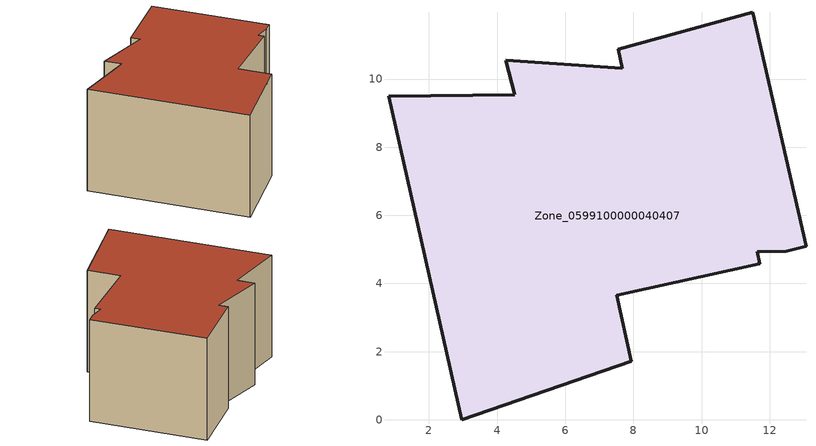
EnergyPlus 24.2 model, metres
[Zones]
Zone_0599100000040407
 floor ground (C_G): 7.68,10.32 7.55,10.87 11.5,11.96 13.07,5.09 12.49,4.94 11.63,4.93 11.71,4.58 7.5,3.66 7.93,1.72 2.96,0 0.81,9.5 4.51,9.54 4.26,10.55 z0
 wall outside (C_F): 11.5,11.96 7.55,10.87 7.68,10.32 4.26,10.55 4.51,9.54 0.81,9.5 2.96,0 7.93,1.72 7.5,3.66 11.71,4.58 11.63,4.93 12.49,4.94 13.07,5.09 11.5,11.96 z0:6.43
 roof outside (C_R): 7.55,10.87 7.68,10.32 4.26,10.55 4.51,9.54 0.81,9.5 2.96,0 7.93,1.72 7.5,3.66 11.71,4.58 11.63,4.93 12.49,4.94 13.07,5.09 11.5,11.96 z6.43
[BUILDING]
Pand.0599100000040407: North Axis=0; Terrain=City; Loads Convergence Tolerance Value=0.04; Temperature Convergence Tolerance Value=0.4; Solar Distribution=FullExterior; Maximum Number of Warmup Days=25; Minimum Number of Warmup Days=1
[Site:Location]
Rotterdam.The.Hague.AP_ZH_NLD Design_Conditions: Latitude=51.96; Longitude=4.45; Time Zone=1; Elevation=-4.5
[SITE:GROUNDTEMPERATURE:BUILDINGSURFACE]
18, 18, 18, 18, 18, 18, 18, 18, 18, 18, 18, 18
[MATERIAL] Thermal Absorptance=0.9; Solar Absorptance=0.7; Visible Absorptance=0.7
Name | Roughness | Thickness | Conductivity | Density | Specific Heat
G.TC.1946 | MediumSmooth | 0.15 | 1 | 540 | 1210
F.TC.1946 | Rough | 0.3 | 0.857143 | 1920 | 840
R.TC.1946 | MediumRough | 0.2 | 0.909091 | 1500 | 1000
[CONSTRUCTION]
C_G: G.TC.1946
C_F: F.TC.1946
C_R: R.TC.1946
[ZONE]
Zone_0599100000040407: Type=1; Multiplier=1; Ceiling Height=Autocalculate; Volume=Autocalculate; Floor Area=autocalculate; Part of Total Floor Area=Yes
[ZONEINFILTRATION:DESIGNFLOWRATE]
Infil_Zone_0599100000040407: Zone or ZoneList or Space or SpaceList=Zone_0599100000040407; Schedule=AlwaysOn; Design Flow Rate Calculation Method=Flow/Area; Flow Rate per Floor Area=0.003; Constant Term Coefficient=1; Temperature Term Coefficient=0; Velocity Term Coefficient=0; Velocity Squared Term Coefficient=0
[HVACTEMPLATE:ZONE:IDEALLOADSAIRSYSTEM]
Zone_0599100000040407: Maximum Heating Supply Air Temperature=50; Minimum Cooling Supply Air Temperature=13; Maximum Heating Supply Air Humidity Ratio=0.0156; Minimum Cooling Supply Air Humidity Ratio=0.0077; Heating Limit=NoLimit; Cooling Limit=NoLimit; Dehumidification Control Type=ConstantSensibleHeatRatio; Cooling Sensible Heat Ratio=0.7; Dehumidification Setpoint=60; Humidification Control Type=None; Humidification Setpoint=30; Outdoor Air Method=None; Outdoor Air Flow Rate per Person=0.00944; Outdoor Air Flow Rate per Zone Floor Area=0; Outdoor Air Flow Rate per Zone=0; Demand Controlled Ventilation Type=None; Outdoor Air Economizer Type=NoEconomizer; Heat Recovery Type=None; Sensible Heat Recovery Effectiveness=0.7; Latent Heat Recovery Effectiveness=0.65
[ZONECONTROL:THERMOSTAT]
ThermostatControl_Zone_0599100000040407: Zone or ZoneList=Zone_0599100000040407; Control Type Schedule=DualSetpointControlType; Control 1=Thermostat_Zone_0599100000040407; Temperature Difference Between Cutout And Setpoint=0
[THERMOSTATSETPOINT:DUALSETPOINT]
Thermostat_Zone_0599100000040407: Heating Setpoint Temperature Schedule=HeatingSetpoint_Zone_0599100000040407; Cooling Setpoint Temperature Schedule=CoolingSetpoint_Zone_0599100000040407
[SCHEDULE:COMPACT]
HeatingSetpoint_Zone_0599100000040407: Through: 12/31, For: AllDays, Until: 24:00, 21
CoolingSetpoint_Zone_0599100000040407: Through: 12/31, For: AllDays, Until: 24:00, 24
DualSetpointControlType: Through: 12/31, For: AllDays, Until: 24:00, 4
AlwaysOn: Through: 12/31, For: AllDays, Until: 24:00, 1
